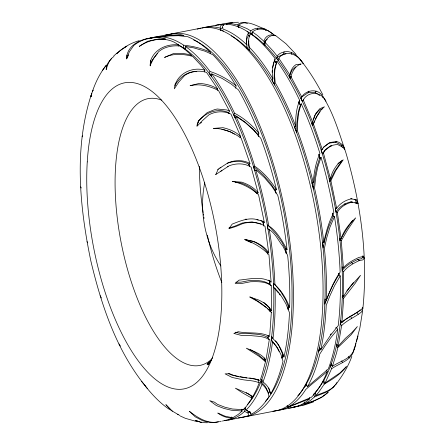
<?xml version="1.0" encoding="UTF-8"?>
<svg xmlns="http://www.w3.org/2000/svg" width="445" height="445" viewBox="0 0 445 445"><rect width="100%" height="100%" fill="white"/><g stroke="black" fill="none" stroke-linecap="round" stroke-linejoin="round"><path stroke-width="0.67" d="M150.327 65.904L150.644 60.565C154.632 49.122 166.981 43.604 178.451 44.928L178.439 46.057M235.616 88.232L236.072 85.852L234.56 83.287A194.971 77.274 79 0 0 213.923 55.825L212.821 54.729L205.173 51.247L193.775 47.876L185.432 46.464L185.404 49.312L183.663 48.043L183.435 45.012A194.971 77.274 79 0 0 162.725 36.985L159.638 36.907L159.799 38.142M210.246 53.35L210.257 52.187L208.627 50.574A194.971 77.274 79 0 0 187.523 36.668L178.439 35.7L167.765 36.006L159.638 36.907M248.799 40.918L248.577 45.384L249.545 50.48L246.981 47.938C247.042 42.776 244.889 36.813 248.889 32.507L248.633 32.324A194.971 77.274 79 0 0 227.923 24.297L224.836 24.219L222.778 25.593L222.361 27.156L223.201 29.175L224.274 29.515A194.971 77.274 79 0 1 245.379 43.426L247.003 45.034M246.352 43.61C246.33 40.74 246.808 37.491 248.861 35.355L248.889 32.507M274.254 34.81L267.884 30.638C263.062 28.58 256.559 28.107 252.471 31.918L252.443 34.766L250.735 33.675L250.758 30.855C257.243 25.86 266.533 28.525 272.212 33.564M257.744 29.337L257.755 28.207M264.158 44.417L264.219 40.273C265.704 35.578 271.3 33.381 275.55 35.817L275.077 35.522C269.648 34.36 264.347 39.994 264.992 45.24L264.158 44.417L264.191 43.171L266.238 39.783L267.306 39.182M265.721 30.683L265.726 29.554M332.632 213.049L333.155 216.348L328.644 226.917L325.484 237.296L323.07 248.037L322.453 242.252L323.776 242.514C325.979 232.245 328.722 221.866 333.828 212.649L333.733 212.065A194.971 77.274 79 0 0 323.098 164.461L321.006 157.296L319.388 158.876L316.512 168.182L314.532 178.311L313.408 188.986L312.045 183.234L313.18 182.517C314.12 172.638 315.655 162.536 319.905 153.514L319.744 152.958A194.971 77.274 79 0 0 303.968 109.859L301.193 103.735C297.972 109.648 297.699 116.69 296.826 123.221L296.754 132.849L294.785 127.698L294.807 126.38M295.625 126.069C295.58 117.436 296.164 108.452 299.724 100.509L299.507 100.03A194.971 77.274 79 0 0 280.133 65.649L276.94 61.176L274.988 68.04L274.548 75.06L275.205 82.742L276.228 84.478A194.971 77.274 79 0 1 294.373 122.803L295.625 126.069L294.785 127.698M263.779 302.377L268.958 307.445L270.015 309.364L269.959 311.072L271.344 312.29L269.648 336.464C260.125 331.264 248.516 334.023 238.231 331.703L233.842 333.439L241.057 335.346L249.578 335.435C256.164 336.437 263.635 335.714 269.292 339.713L266.344 357.919L265.787 360.35L264.48 358.292L264.169 359.66L265.476 361.718L262.055 374.785L260.114 380.447C250.407 377.093 239.204 378.589 229.798 373.772L225.081 373.845L232.106 377.443L240.033 379.146C246.335 380.759 253.322 380.086 259.257 382.867L256.576 389.358L252.471 397.302L252.009 396.4L248.51 393.897L235.394 388.19L242.686 392.968L251.931 398.197L246.341 406.43L243.432 409.656L232.501 409.016L225.075 407.275L217.405 404.333L214.573 402.23L209.751 400.672L216.326 405.534L224.007 408.46L231.411 410.223L242.152 411.002L241.685 409.2M270.015 309.364L271.4 310.582L271.278 285.768C265.604 280.011 256.743 280.378 249.256 280.545L240.951 282.169L235.85 282.208M275.455 340.809C279.81 345.353 281.068 351.722 283.966 357.046L284.578 354.37A194.971 77.274 79 0 0 289.367 314.86L289.445 312.601L286.063 304.157C282.653 298.128 279.093 291.82 273.653 287.364L273.558 283.61L274.993 284.655L280.812 291.759L285.557 299.696L288.238 306.121L288.126 309.409A191.767 76.006 79 0 0 288.293 305.42M288.238 306.121L289.623 307.339L289.74 304.007A194.971 77.274 79 0 0 287.915 257.944L287.648 255.458L282.875 246.107C278.208 240.678 274.877 231.956 267.957 229.042L267.328 225.075C276.284 229.804 282.213 240.917 287.031 249.667L285.707 249.4L281.974 242.353L275.933 233.753L268.947 226.194L267.328 225.075M338.823 273.419L338.856 274.676L333.071 284.7L328.616 294.401L324.805 304.23L324.989 298.968L326.374 300.186L326.491 296.854A194.971 77.274 79 0 0 324.661 250.791L324.399 248.304L326.797 237.558L329.956 227.178L334.456 216.609L333.155 216.348M343.651 298.217L342.266 296.999L342.327 295.291L343.712 296.509C346.583 290.763 350.81 285.768 355.249 281.173L360.539 275.327L355.243 283.265L343.651 298.217L341.96 322.391C347.868 316.846 355.722 314.203 361.918 309.069L362.469 307.517L362.897 308.318L361.635 311.878C355.321 317.024 347.434 319.855 341.604 325.634L338.1 346.271L336.793 344.219L336.476 345.587L337.788 347.645L336.665 352.546L332.426 366.374L331.353 363.754L330.479 366.146L331.564 368.788L325.734 381.638L324.783 383.228L323.676 380.536L323.137 381.432L324.244 384.124L318.653 392.357L315.744 395.577L314.971 392.601M343.712 296.509L343.59 271.695C347.512 266.46 353.413 263.329 359.215 260.592L362.875 259.886L364.233 258.289L363.287 255.947L362.703 256.648L358.92 257.405C353.258 260.097 347.423 262.967 343.412 267.935L342.066 266.744L342.233 270.493L343.59 271.695M272.512 337.332L271.684 336.77L271.233 339.952L277.663 348.24L280.984 354.62L282.998 361.262L282.586 363.076A194.971 77.274 79 0 1 271.656 392.162L270.61 393.914C269.865 389.158 266.95 384.614 262.967 381.999L261.882 379.363L260.931 381.654L262.016 384.296C265.737 387.311 268.624 391.761 268.952 396.673L268.24 397.858A194.971 77.274 79 0 1 252.237 413.683L250.858 414.339L250.824 413.294L249.473 411.853L245.89 410.218L245.112 407.208M111.367 58.779C108.658 61.705 105.849 65.343 106.194 69.609C107.506 64.703 109.464 59.319 113.942 56.454M291.219 76.251L290.329 78.782L289.556 77.469L289.667 75.617M289.556 77.469C289.962 72.541 291.603 67.39 296.025 64.575L301.115 64.08L300.72 64.041C294.646 66.155 291.531 72.908 290.329 78.782M146.967 38.893L152.902 37.73C141.121 38.626 126.536 45.357 126.591 58.985L129.384 51.731L133.828 45.462C142.428 38.376 154.877 35.806 165.579 39.038L156.89 39.31L147.445 41.313L139.24 46.386C150.46 38.67 167.059 35.945 178.451 44.928M272.14 72.262L272.279 70.366M268.268 335.552L268.007 337.694L269.292 339.713M312.045 183.234L312.184 181.983M150.644 60.565L150.06 65.599L153.675 58.278L158.737 51.609C164.667 46.63 172.649 45.295 180.158 45.996L185.087 49.567L191.873 55.592C186.021 53.216 179.546 53.127 173.344 53.623L164.539 57.427C173.277 53.15 183.551 53.889 192.707 56.415L200.951 65.293L204.839 70.193L204.505 71.929M354.036 349.592L354.137 348.724C352.624 360.383 339.707 362.986 331.564 368.788M238.131 26.845L237.953 24.431C239.861 22.701 242.92 22.011 245.356 22.884M314.582 120.962L312.64 125.696L312.001 124.027L312.14 122.876M312.001 124.027L315.705 113.614L319.721 108.764L324.444 106.794C320.394 109.915 317.697 114.387 315.555 118.954M272.518 341.971L271.673 348.001A194.971 77.274 79 0 1 263.106 381.665L262.967 381.999M283.966 357.046C282.047 350.154 278.409 343.457 272.969 338.79L273.035 338.317A194.971 77.274 79 0 0 275.194 295.68L275.016 288.56M335.625 328.021L336.437 327.259L337.716 329.278L336.871 335.308A194.971 77.274 79 0 1 328.304 368.972L307.356 386.761L306.249 384.068L304.597 386.827L306.688 385.031M341.604 325.634L340.319 323.615L340.686 320.389L341.96 322.391M362.658 310.666L359.86 328.021L354.309 349.214L355.917 343.512M204.733 182.773C198.976 210.975 204.9 242.024 220.904 265.971M204.839 70.193C192.913 66.455 178.3 73.119 174.974 85.451C179.324 77.586 187.384 71.005 196.796 71.695M258.534 136.137L258.039 134.852L258.873 133.222L257.627 129.957A194.971 77.274 79 0 0 239.482 91.631L238.453 89.896L231.105 83.96L221.988 78.353L211.742 73.864L211.297 76.201L209.612 73.837L209.806 71.15A194.971 77.274 79 0 0 188.736 48.861L185.432 46.464M217.471 90.352L217.7 89.161L216.326 86.836L206.519 72.368C199.204 70.149 190.933 71.028 184.597 75.522L178.812 82.052L174.307 88.816L175.413 83.137M272.585 67.812L274.07 62.233L274.81 61.149L275.004 58.462A194.971 77.274 79 0 0 253.934 36.167L250.63 33.776C247.904 37.786 248.349 43.082 249.573 47.582L250.674 48.672A194.971 77.274 79 0 1 271.305 76.134L272.818 78.698L272.368 81.079L274.749 85.123L274.098 77.419L274.537 70.399L276.1 64.108M299.39 58.584C295.091 54.29 287.837 51.425 282.319 55.163C279.994 56.02 278.403 58.134 278.386 60.631L276.707 58.434C276.801 53.706 282.569 52.004 286.424 51.548C294.095 51.548 299.374 57.945 303.362 63.696L299.652 58.957M276.94 61.176L276.495 63.507L274.81 61.149M276.707 58.434L277.669 57.082L283.637 54.079L284.077 51.765M291.286 54.251L291.62 52.516M329.294 179.53L330.429 178.812C331.575 173.049 334.607 167.743 338.478 163.376L343.245 159.783L335.825 170.518L330.874 180.681L329.739 181.393L329.294 179.53L329.556 178.256M281.969 357.997L282.658 354.988M320.623 348.669L318.442 352.051L319.404 347.834L320.717 349.892L321.329 347.217A194.971 77.274 79 0 0 326.113 307.706L326.191 305.448L329.984 295.608L334.44 285.913L340.214 275.872L338.856 274.676M91.815 93.25L90.863 96.437C94.123 85.151 99.09 74.248 106.416 65.003M353.875 350.159C350.449 359.193 339.641 361.251 332.426 366.374M356.501 341.437L358.03 336.014M196.924 125.351L198.72 120.545L207.159 112.646L214.551 109.654L217.232 109.003L226.928 109.976L229.487 111.05L228.674 112.635L229.175 113.642M198.72 120.545L196.951 126.352L202.336 120.728L208.877 114.855C215.641 111.139 224.052 110.722 230.977 114.12L239.393 133.506L240.528 136.47L239.972 137.561M90.902 95.909C73.959 149.275 79.655 206.953 90.836 260.898C101.593 306.149 117.024 352.173 147.273 388.357M341.271 240.684L339.947 240.422L339.746 238.542L341.07 238.804C343 232.813 346.616 227.44 350.755 222.745L355.683 217.855L347.334 230.293L341.271 240.684L343.412 267.935M312.64 125.696L316.384 117.341M128.433 54.952L127.226 58.084L126.831 55.035M314.454 116.306L314.876 115.227L318.893 110.377L322.753 108.647M326.374 300.186C330.04 290.44 334.128 280.667 340.119 272.118L340.102 271.561A194.971 77.274 79 0 0 335.647 224.119L334.456 216.609M313.108 119.672L314.226 116.868M82.103 136.843L82.525 135.82M259.257 382.867L258.172 380.225L258.484 379.463M262.016 384.296L260.225 388.646A194.971 77.274 79 0 1 246.091 410.04L245.89 410.218M326.569 370.023L327.214 371.608L325.423 375.958A194.971 77.274 79 0 1 311.289 397.352L287.603 407.186L287.131 405.351M351.839 356.439C348.096 366.83 342.177 376.231 335.497 384.97M329.739 181.393L334.701 171.23L342.133 160.489L337.955 163.571M290.162 74.398L291.853 70.466L295.68 66.867M215.781 174.54L218.278 169.117M150.616 63.385L152.184 60.231L157.408 53.45M275.9 192.941L275.299 190.388L276.434 189.67L275.572 186.027A194.971 77.274 79 0 0 261.688 140.587L260.842 138.373L254.167 130.63L245.701 122.954L237.035 116.907L235.989 116.429L235.171 118.025L233.708 114.793L234.526 113.197L234.309 112.718A194.971 77.274 79 0 0 214.935 78.342L211.742 73.864M298.361 103.034L299.724 100.509M303.801 99.302L302.466 101.644L300.987 98.562C304.119 90.641 315.772 87.837 321.629 94.657C333.305 111.895 338.89 132.543 345.67 152.029C360.634 202.475 368.238 255.769 362.897 308.318L362.258 307.317M302.466 101.644C306.633 90.991 320.94 90.685 326.007 101.232M300.987 98.562L302.033 96.782L308.101 92.744L308.913 91.158M308.101 92.744L310.399 92.421L315.255 92.671L316.067 91.091M322.414 97.416L322.953 96.359M339.947 240.422L346.021 230.026L352.685 220.297M301.193 103.735L298.695 112.635L297.655 121.607L297.594 131.219L298.439 133.433A194.971 77.274 79 0 1 312.318 178.873L313.18 182.517M322.33 153.798C325.373 148.374 331.403 144.33 337.822 144.625L342.522 147.056L344.836 149.42C343.651 145.387 340.703 142.628 336.687 141.499L329.817 142.539L323.504 147.356L322.297 149.425L321.19 150.121L322.33 153.798L323.448 153.091L324.983 150.404L331.125 145.626M321.006 157.296L317.635 167.47L315.655 177.599L314.543 188.268L315.127 190.738A194.971 77.274 79 0 1 323.387 238.843L323.776 242.514M321.19 150.121L321.796 149.086M210.719 360.589L208.132 364.906L212.549 357.719M268.179 393.43L269.503 391.222L268.769 387.968M307.356 386.761L308.407 385.008A194.971 77.274 79 0 0 319.332 355.922L319.749 354.109L324.906 346.071L330.657 337.922L337.716 329.278M352.579 202.219L352.195 202.13C346.143 203.398 340.575 206.958 337.332 212.237L336.031 211.976L335.346 208.076L336.637 208.332C340.047 203.332 345.548 200.078 351.45 198.804L351.973 198.921M320.717 349.892L330.368 335.458L338.233 325.629A194.971 77.274 79 0 0 340.392 282.987L340.214 275.872M336.031 211.976C339.262 206.686 344.869 203.154 350.905 201.869L352.195 202.13M334.657 385.448L333.539 387.139L328.071 391.411L314.465 396.929L310.638 400.283L305.059 403.754L304.586 401.913M336.859 382.561C332.71 390.399 323.315 392.468 315.744 395.577M275.255 58.812C272.118 64.853 272.129 72.04 272.818 78.698M316.718 116.618L320.116 111.678M342.266 296.999L343.012 295.942M102.378 70.549L105.865 65.771M338.1 346.271L345.376 338.345L351.522 332.932L357.341 326.574L351.205 334.657L337.788 347.645M125.479 47.114L120.495 50.368L116.673 53.639C122.992 47.626 130.78 43.009 139.229 40.64M346.872 290.986L353.441 282.575M342.233 270.493C346.16 265.264 352.078 262.149 357.869 259.407L361.529 258.701L362.886 257.104L362.414 255.931M330.246 334.84L331.125 333.8M92.532 91.142L93.383 90.168M211.636 359.382L207.081 364.472L209.901 361.351M200.595 123.287L201.524 122.314M197.908 122.125C204.744 112.557 217.677 107.573 228.674 112.635M238.943 27.101L238.698 25.22C246.074 18.712 257.555 26.772 265.231 29.07M336.476 345.587L337.36 344.714M340.319 323.615C346.166 317.858 354.053 315.027 360.361 309.876M113.814 55.87L117.38 52.749M242.152 411.002L238.325 414.356L232.746 417.827L224.964 416.158L217.777 413.038C221.86 416.114 226.911 418.044 232.04 418.161L231.723 416.937M238.242 417.833A194.971 77.274 79 0 0 247.737 415.819L248.672 415.374C249.339 413.088 245.996 412.148 244.539 411.403L241.974 413.644A194.971 77.274 79 0 1 224.352 420.631M309.425 397.507L309.737 398.709L307.172 400.956A194.971 77.274 79 0 1 288.855 407.982L288.61 407.976M238.353 27.568L238.826 27.156M250.735 33.675L252.749 32.418M328.043 392.384C318.509 400.906 305.609 404.249 293.539 407.147M328.121 392.318L321.624 397.346L313.03 401.106L305.059 403.754M324.783 383.228L339.935 372.96L346.399 366.58C340.748 374.29 332.332 379.29 324.244 384.124M323.359 147.323L328.716 143.234L335.58 142.194L336.687 141.499M227.606 166.786L228.096 166.463M220.837 171.219L229.203 165.768C236.284 163.104 244.661 162.981 251.136 167.17L258.122 192.885L256.982 193.603C252.938 188.352 246.908 184.959 240.695 182.901L235.433 182.372M215.675 174.585L221.944 170.524M219.836 168.093L227.729 163.009C234.721 159.872 243.231 159.694 249.984 163.499L248.883 164.199C242.325 160.456 234.265 160.701 227.284 163.27M330.479 366.146L332.02 365.15M327.214 371.608L312.062 384.007L305.698 389.52L304.986 390.71A194.971 77.274 79 0 1 288.989 406.53L287.603 407.186M217.705 169.467L220.942 167.398M222.845 27.529L221.07 28.658L220.553 30.171L220.792 30.666M287.031 249.667L286.636 245.996A194.971 77.274 79 0 0 278.381 197.892L277.797 195.422L272.112 186.7L264.642 177.789L256.782 170.574L255.808 169.984L254.696 170.691L253.594 166.908L254.707 166.208C263.535 172.293 270.705 180.642 276.434 189.67M335.58 142.194L340.414 144.625L341.41 145.632L342.517 144.936M323.137 381.432L324.138 380.814M232.04 418.161L229.503 419.368L222.428 421.065M247.882 412.309L250.062 411.275M125.012 47.12L126.875 46.313M315.36 393.291L313.686 393.925L314.465 396.929M309.737 398.709L284.483 408.666A194.971 77.274 79 0 1 274.988 410.679M226.944 24.736L226.783 23.507L232.279 22.628M313.441 401.93L302.277 405.679M223.368 25.41L223.212 24.175L220.587 25.727L220.153 27.067L220.948 30.26M300.069 405.968L301.332 405.556M228.941 228.001L234.426 226.305L242.291 223.012L252.048 221.877L257.026 223.123M218.111 25.165C222.795 23.897 227.64 22.84 232.507 22.795M220.119 421.487L221.232 421.226M218.273 421.76C213.005 423.089 207.565 422.4 202.503 420.62L195.255 416.854L189.353 411.297C197.886 417.844 208.21 424.652 219.541 421.61M330.023 146.327L331.336 146.066M152.952 37.491L167.537 34.654M171.186 33.942L200.823 28.174M204.288 27.501L218.15 24.803M228.474 420.041L243.065 417.204M246.708 416.492L276.345 410.724M279.81 410.051L293.672 407.353M295.168 406.791L296.91 406.474M299.402 406.09L293.116 407.153M202.019 422.121L200.773 422.338L195.21 420.297L201.719 422.505M149.431 38.459A194.971 77.274 79 0 1 157.775 36.863L170.446 35.483L183.957 35.533L182.372 35.033A194.971 77.274 79 0 0 165.184 35.25M245.139 219.274L246.447 219.135M283.637 54.079L285.985 53.862M231.572 22.495L238.481 22.25M226.783 23.507L231.389 23.624L237.886 24.965M223.212 24.175L222.973 24.169A194.971 77.274 79 0 0 215.213 25.582M202.419 422.622L207.342 422.75M183.69 45.201C192.813 46.158 201.919 48.282 210.257 52.187M183.663 48.043L185.676 48.216M256.365 379.24L249.651 377.966M221.871 129.261L230.243 131.698L234.426 134.145M240.194 376.637L246.669 377.916M355.121 199.666L356.412 199.922L358.008 203.537L356.718 203.282L355.121 199.666L354.387 199.488M344.386 203.905L345.676 204.16M260.842 220.664L263.034 222.15L264.324 222.405L258.562 194.754C251.175 188.074 242.047 183.262 232.234 181.393L241.819 182.189C248.01 184.274 254.101 187.606 258.122 192.885M245.106 239.571L252.782 241.296C258.501 243.693 264.063 247.292 267.434 252.615L268.758 252.882L265.02 226.31C258.957 221.732 250.752 221.844 243.576 223.268L235.711 226.561L228.953 228.658L232.173 224.108C240.367 220.904 249.439 216.887 258.278 219.975M238.959 376.531L231.033 374.829L228.608 373.583M350.682 198.659L356.412 199.922M350.905 201.869L356.289 203.092M256.988 219.719L262.133 220.92L264.324 222.405M257.644 223.279L260.965 224.119M355.004 202.837L358.008 203.537M197.385 421.743L185.37 418.328L180.264 415.997M235.5 332.215L239.783 333.344L248.31 333.439C254.868 334.456 262.361 333.689 268.007 337.694M210.057 71.5C219.518 74.56 228.407 79.499 236.072 85.852M209.612 73.837L211.603 74.393M179.802 415.502L170.963 410.312L165.885 404.677L172.426 411.174M177.616 414.428L178.161 414.59M238.698 25.22L246.825 28.525L250.758 30.855M220.703 28.38L219.124 27.879A194.971 77.274 79 0 0 201.93 28.096M246.28 23.079L247.42 23.451M245.05 22.662L245.712 22.89M315.255 92.671L317.524 94.023M245.707 240.178L251.714 242.786M234.526 113.197C243.899 118.07 252.081 125.151 258.873 133.222M233.708 114.793L235.622 115.656L244.427 121.613L252.576 128.772L258.039 134.852M257.193 379.713L258.172 380.225M260.931 381.654C263.968 384.269 266.944 387.806 267.456 391.973M250.368 296.982C257.338 300.592 264.108 304.881 269.525 310.61M169.912 409.25L170.424 409.545M253.594 166.908L255.38 167.965L263.396 175.124L270.61 183.457L275.299 190.388M244.255 408.477L245.64 409.3M250.44 349.581L251.575 350.265M318.62 94.763L319.716 95.503M217.7 89.161C212.387 85.362 205.779 83.888 199.366 83.387L190.11 85.69C199.738 83.382 209.829 86.085 218.473 90.48L229.487 111.05M246.124 392.651L250.83 395.505L251.931 398.197M271.233 339.952L276.367 346.199L279.087 351.422M275.961 35.823L286.068 43.821L296.12 54.462M252.471 31.918L257.399 35.494L264.185 41.513M248.861 35.355L249.734 35.989M169.25 409.294C159.9 403.042 152.234 394.682 145.215 385.976M273.558 283.61C281.051 289.717 286.18 298.389 289.623 307.339M268.78 280.105L271.1 282.008L268.958 254.763C262.272 247.759 253.695 242.837 244.678 239.46L254.095 241.563C259.791 243.982 265.426 247.52 268.758 252.882M271.1 282.008C261.526 275.856 249.589 279.132 239.048 280.127L235.171 283.409L242.297 283.354L250.602 281.735C257.588 281.59 265.509 281.223 271.278 285.768M252.137 350.604L257.794 354.287L264.169 359.66M273.653 287.364L278.576 293.122M267.267 308.379L271.344 312.29M266.11 307.417L257.332 301.226L249.534 296.937L258.589 299.986C263.574 302.355 268.724 305.57 271.4 310.582M362.886 257.104L364.233 258.289M357.869 259.407L359.215 260.592M351.383 262.422L352.729 263.607M240.528 136.47C235.839 131.709 229.392 129.095 222.962 127.687L213.433 128.405C223.468 128.271 233.119 132.36 241.168 138.145L249.984 163.499M265.02 42.342L273.263 51.22L277.152 56.12M265.476 361.718L259.09 356.323L246.335 348.185L254.863 351.745C258.962 353.725 263.651 356.083 265.787 360.35M247.17 410.307L247.999 411.241M141.638 381.465L145.827 386.533M279.327 294.067L280.072 295.018M301.081 60.715C309.514 71.267 316.601 82.826 322.825 94.796M278.831 58.295L290.012 75.088M118.993 343.929L120.406 346.082M356.923 312.295L358.197 314.298M350.332 316.15L351.6 318.153M271.684 336.77L272.969 338.79M290.785 76.401L301.799 96.977M100.164 295.741L101.388 297.972M222.761 30.26L223.19 31.295M341.41 145.632L342.283 147.312M86.992 241.624L87.565 242.82M80.767 186.867L81.302 188.029M303.29 100.047L312.835 122.397M298.906 102.105L300.369 105.337M235.989 116.429L238.77 122.547A194.971 77.274 79 0 1 254.546 165.646L254.707 166.208M348.591 356.412L349.236 357.98M341.76 360.878L342.405 362.453M269.503 391.222L270.61 393.914M251.809 395.688L252.471 397.302M91.086 95.547L91.52 96.593M313.475 124.072L322.297 149.425M248.883 164.199L249.656 166.619M323.448 153.091L330.429 178.812M318.792 154.22L319.894 157.997M255.808 169.984L257.9 177.155A194.971 77.274 79 0 1 268.535 224.753L268.63 225.337M304.035 402.864L304.352 404.088M250.379 412.504L250.858 414.339M243.916 408.994L244.539 411.403M106.311 67.089L106.772 68.875M330.874 180.681L336.637 208.332M263.034 222.15L263.724 226.054M246.797 46.886L246.981 47.938M337.332 212.237L341.07 238.804M269.258 229.303L270.449 236.812A194.971 77.274 79 0 1 274.904 284.249L274.921 284.806M158.014 36.868L158.17 38.098M285.707 249.4L286.118 253.261M267.434 252.615L267.567 253.867M272.273 79.811L272.368 81.079M269.753 280.817L269.92 284.566M211.609 359.26A135.886 53.856 79 0 1 120.996 241.824A135.886 53.856 79 0 1 161.568 100.125M221.833 282.497A135.886 53.856 79 0 1 207.364 235.149M204.06 218.412A135.886 53.856 79 0 1 203.843 217.115M203.521 215.18A135.886 53.856 79 0 1 203.315 213.884M203.115 212.593A135.886 53.856 79 0 1 199.405 166.363M167.665 34.91A194.971 77.274 79 0 1 284.672 209.806A194.971 77.274 79 0 1 242.586 417.082M257.727 133.962A191.767 76.006 79 0 1 258.673 136.409M275.055 189.264A191.767 76.006 79 0 1 275.983 193.147M285.623 248.438A191.767 76.006 79 0 1 286.152 253.283M282.848 354.281A191.767 76.006 79 0 1 281.952 358.242M269.587 391.177A191.767 76.006 79 0 1 268.24 393.425M249.829 411.469A191.767 76.006 79 0 1 248.16 412.242M193.742 40.022A191.767 76.006 79 0 1 283.176 208.766A191.767 76.006 79 0 1 265.57 401.234M250.04 412.226A191.767 76.006 79 0 1 248.076 412.854M228.446 112.212A191.767 76.006 79 0 1 229.047 113.458M248.833 164.11A191.767 76.006 79 0 1 249.651 166.736M262.912 221.577A191.767 76.006 79 0 1 263.607 225.526M267.389 251.987A191.767 76.006 79 0 1 267.623 254.067M269.726 280.7A191.767 76.006 79 0 1 269.876 284.049M270.059 308.969A191.767 76.006 79 0 1 269.976 311.65M268.263 335.274A191.767 76.006 79 0 1 268.035 337.227M264.614 357.83A191.767 76.006 79 0 1 264.174 359.821M177.221 44.378A191.767 76.006 79 0 1 265.326 214.29A191.767 76.006 79 0 1 247.337 404.783M242.675 409.361A191.767 76.006 79 0 1 241.646 410.201M231.428 35.917A191.767 76.006 79 0 1 316.79 204.95A191.767 76.006 79 0 1 300.347 392.818M299.936 393.324A191.767 76.006 79 0 1 297.816 395.727M197.302 29.142A194.971 77.274 79 0 1 314.137 203.176A194.971 77.274 79 0 1 272.913 411.252M248.749 35.344A191.767 76.006 79 0 1 249.79 36.045M274.693 61.054A191.767 76.006 79 0 1 276.64 63.702M298.79 101.938A191.767 76.006 79 0 1 300.458 105.51M318.898 154.654A191.767 76.006 79 0 1 320.083 158.626M332.676 213.444A191.767 76.006 79 0 1 333.222 216.743M338.817 273.313A191.767 76.006 79 0 1 338.879 275.305M247.031 31.601A191.767 76.006 79 0 1 334.373 202.898A191.767 76.006 79 0 1 315.577 391.895M87.253 161.913A155.889 61.788 79 0 0 180.642 389.297A155.889 61.788 79 0 0 195.021 156.351A155.889 61.788 79 0 0 87.253 161.913"/></g></svg>
